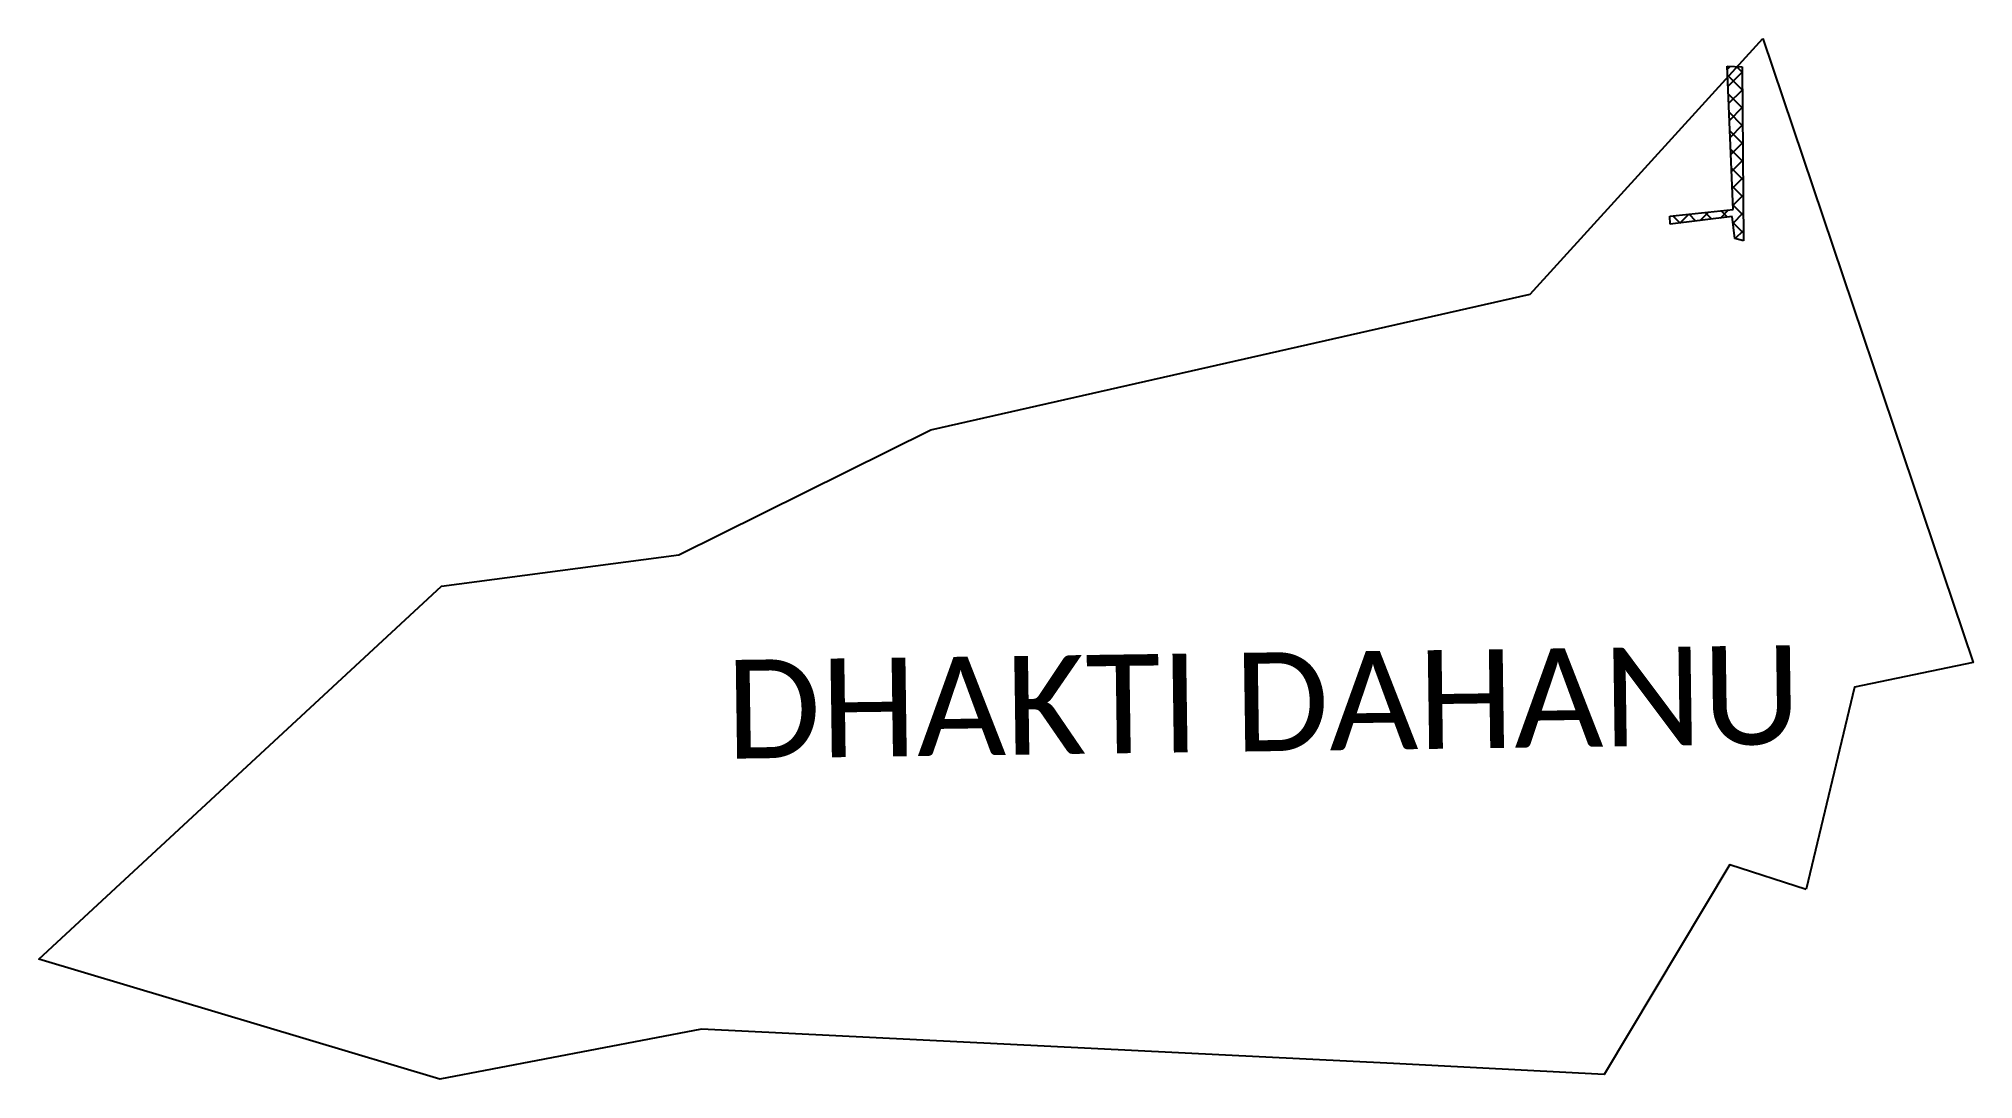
# Model space of a CAD drawing. Header units: metres. Extents: x 259776 to 260756, y 2209230 to 2209757.
import ezdxf

# ---------------------------------------------------------------- set-up
doc = ezdxf.new("R2010")
doc.units = ezdxf.units.M
for name, color, linetype in [('JETTY', 51, 'Continuous'), ('JETTY HATCH', 210, 'Continuous'), ('village', 3, 'Continuous'), ('VILLAGE NAME', 250, 'Continuous')]:
    doc.layers.add(name, color=color, linetype=linetype)
doc.styles.get("Standard").update_dxf_attribs({"font": 'simplex.shx'})

msp = doc.modelspace()

# ---------------------------------------------------------------- linework, layer by layer
at = {"layer": 'JETTY'}
for p, q in [((260630.85, 2209743.19), (260638.49, 2209742.97)), ((260633.91, 2209670.56), (260630.85, 2209743.19)), ((260638.49, 2209742.97), (260639.14, 2209654.85)), ((260601.83, 2209667.29), (260633.91, 2209670.56)), ((260602.05, 2209663.14), (260601.83, 2209667.29)), ((260633.47, 2209667.07), (260602.05, 2209663.14)), ((260634.78, 2209655.94), (260633.47, 2209667.07)), ((260639.14, 2209654.85), (260634.78, 2209655.94))]:
    msp.add_line(p, q, dxfattribs=at)
at = {"layer": 'JETTY HATCH', "linetype": 'Continuous'}
for p, q in [((260630.92, 2209741.63), (260632.43, 2209743.14)), ((260631.28, 2209733.01), (260638.51, 2209740.24)), ((260638.51, 2209740.15), (260635.61, 2209743.05)), ((260638.58, 2209731.1), (260631.04, 2209738.63)), ((260638.64, 2209722.05), (260631.44, 2209729.26)), ((260631.64, 2209724.39), (260638.58, 2209731.32)), ((260638.71, 2209713), (260631.83, 2209719.88)), ((260632, 2209715.77), (260638.64, 2209722.41)), ((260638.78, 2209703.96), (260632.23, 2209710.51)), ((260632.37, 2209707.16), (260638.71, 2209713.5)), ((260638.85, 2209694.91), (260632.62, 2209701.13)), ((260632.73, 2209698.54), (260638.77, 2209704.58)), ((260638.91, 2209685.86), (260633.01, 2209691.76)), ((260633.09, 2209689.92), (260638.84, 2209695.67)), ((260638.98, 2209676.81), (260633.41, 2209682.39)), ((260633.45, 2209681.3), (260638.91, 2209686.75)), ((260627.45, 2209666.32), (260631.44, 2209670.31)), ((260639.05, 2209667.77), (260633.8, 2209673.01)), ((260633.82, 2209672.68), (260638.97, 2209677.84)), ((260607.12, 2209663.78), (260603.44, 2209667.45)), ((260606.92, 2209663.75), (260611.44, 2209668.27)), ((260615.1, 2209664.77), (260611.59, 2209668.28)), ((260617.19, 2209665.03), (260621.44, 2209669.29)), ((260623.08, 2209665.77), (260619.74, 2209669.11)), ((260631.07, 2209666.77), (260627.89, 2209669.94)), ((260639.12, 2209658.72), (260633.83, 2209664)), ((260633.86, 2209663.75), (260639.04, 2209668.93)), ((260634.99, 2209655.89), (260639.11, 2209660.01))]:
    msp.add_line(p, q, dxfattribs=at)
at = {"layer": 'village', "flags": 128}
msp.add_lwpolyline([(260632.24, 2209338.84), (260670.88, 2209326.35)], dxfattribs=at)
at = {"layer": 'village', "color": 3, "true_color": 0x00ff00}
for points in [[(260632.24, 2209338.84, 0), (260568.67, 2209232.55, 0), (260461.95, 2209238.1, 0), (260111.59, 2209255.42, 0), (259979.24, 2209230.06, 0), (259776.1, 2209290.95, 0), (259979.98, 2209479.82, 0), (260100.12, 2209495.78, 0), (260227.82, 2209558.96, 0), (260531.09, 2209627.76, 0), (260648.95, 2209757.17, 0)], [(260648.95, 2209757.17, 0), (260755.51, 2209441.12, 0), (260695.4, 2209428.7, 0), (260670.88, 2209326.35, 0)]]:
    msp.add_polyline3d(points, dxfattribs=at)

# ---------------------------------------------------------------- texts
at = {"layer": 'VILLAGE NAME', "insert": (260123.7, 2209442.42), "char_height": 50, "attachment_point": 1, "rotation": 0.80095}
msp.add_mtext_dynamic_manual_height_columns('{\\fCalibri|b0|i0|c0|p34;DHAKTI DAHANU}', width=1538.4607, gutter_width=667.32, heights=[0], dxfattribs=at)

doc.saveas('drawing.dxf')
